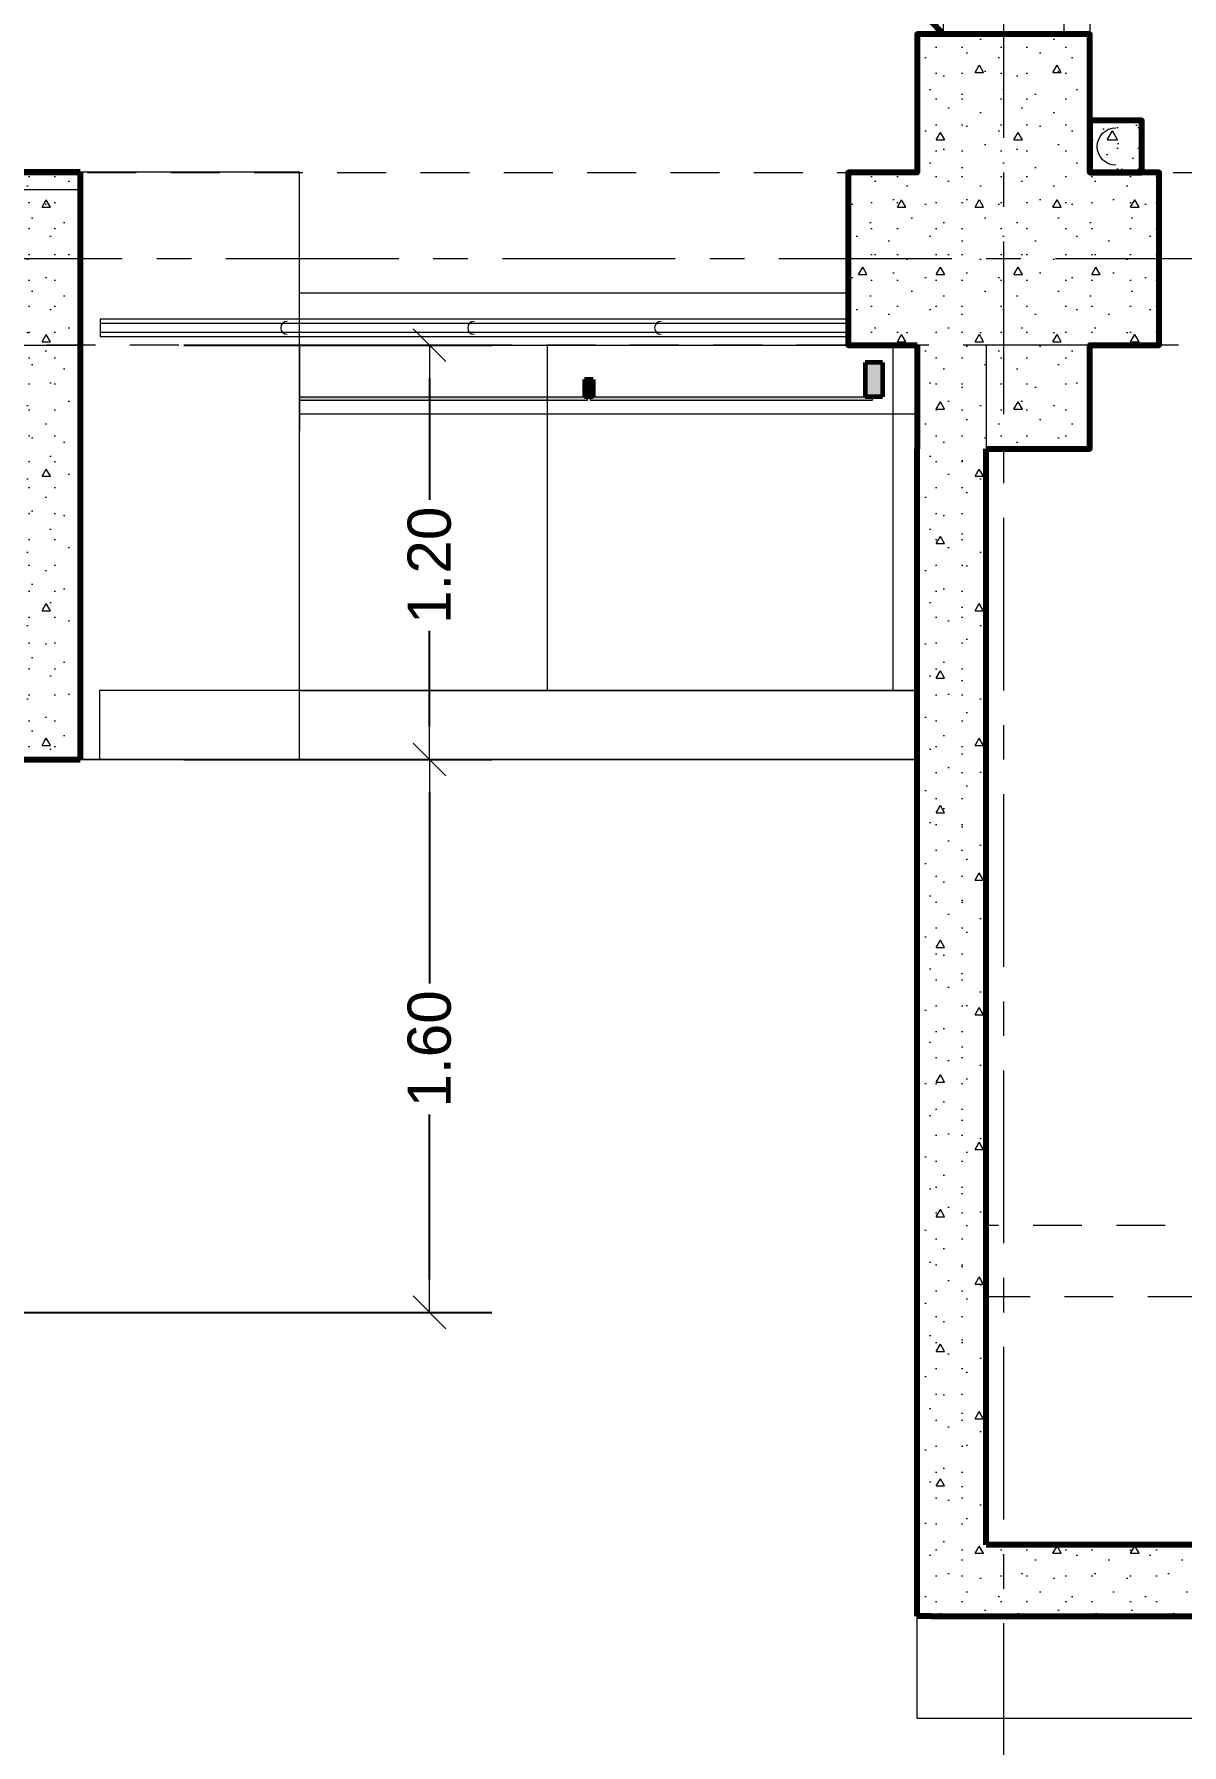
# Model space of a CAD drawing. Header units: inches. Extents: x -38 to 5698, y -33 to 92.
# Drawn here: x 127.015 to 130.336, y 3.148 to 8.1 of the extents above; entities that cross this region are included whole.
import ezdxf
from ezdxf.lldxf.tags import DXFTag

# ---------------------------------------------------------------- set-up
doc = ezdxf.new("R2010")
doc.units = ezdxf.units.IN
doc.header["$MEASUREMENT"] = 0
doc.set_wipeout_variables(frame=1)
doc.header["$PDMODE"] = 1
for name, pattern in [('Hidden Line', [0.195611, 0.141111, -0.0545]), ('Línea Oculta', [0.195611, 0.141111, -0.0545]), ('Punto & Raya', [0.65, 0.5, -0.075, 0, -0.075]), ('Wipeout_Contour', [1, 0, -1])]:
    doc.linetypes.add(name, pattern=pattern)
for name, color, linetype, lineweight in [('00_IE_Luminarias', 6, 'Continuous', 30), ('CABLEADO EXT.', 3, 'PVCSUBT', 30), ('pulsador', 4, 'Continuous', 40)]:
    doc.layers.add(name, color=color, linetype=linetype, lineweight=lineweight)
for name, color, linetype in [('02 _ ARQ _ ALB _ Cotas Ejes', 7, 'Continuous'), ('02 _ ARQ _ ALB _ Ejes Generales', 7, 'Continuous'), ('02 _ ARQ _ ALB _ Muros Exteriores', 7, 'Continuous'), ('02 _ ARQ _ ZON _ Espacio.3D', 7, 'Continuous'), ('08 _ STR _ EXT _ 06 Columnas', 7, 'Continuous'), ('08 _ STR _ EXT _ 07 Losa Aligerada', 7, 'Continuous'), ('08 _ STR _ EXT _ 08 Placas', 7, 'Continuous'), ('08 _ STR _ EXT _ 08 Placas Inclinadas', 7, 'Continuous'), ('08 _ STR _ EXT _ 09 Vigas', 7, 'Continuous'), ('Acabado - Muros', 7, 'Continuous'), ('Dibujo 2D - General', 7, 'Continuous'), ('Estructura - 04 MURO', 7, 'Continuous'), ('Estructura - Carga', 7, 'Continuous'), ('Interior - Escaleras & Barandillas', 7, 'Continuous'), ('MEP - HVAC', 7, 'Continuous')]:
    doc.layers.add(name, color=color, linetype=linetype)
doc.styles.add('Estilo_Generado_4', font='swisse.ttf')
tags = doc.linetypes.add('PVCSUBT', pattern='A,0.6,-0.3,0.6,-0.075691,["PVC",Standard,S=0.2,R=0,X=0,Y=-0.093724],-0.621005', length=2.196696).pattern_tags.tags
tags[10] = DXFTag(74, 10)
doc.dimstyles.new('Estilo_Generado__1', dxfattribs={"dimtxt": 0.125, "dimasz": 0.095, "dimexe": 0.18, "dimexo": 0.3, "dimgap": 0, "dimtad": 0, "dimtih": 1, "dimtoh": 1, "dimzin": 0, "dimdsep": 46, "dimtxsty": 'Estilo_Generado_4', "dimblk": 'ARROWHEAD_6', "dimblk1": 'ARROWHEAD_6', "dimblk2": 'ARROWHEAD_6', "dimcen": 0.09, "dimse1": 1, "dimse2": 1, "dimclrd": 144, "dimclre": 144, "dimclrt": 7, "dimadec": 0, "dimazin": 0, "dimtfac": 1, "dimtdec": 4, "dimtmove": 0, "dimatfit": 3, "dimfxl": 1, "dimtolj": 1, "dimtzin": 0, "dimarcsym": 0})
doc.dimstyles.new('Estilo_Generado__4', dxfattribs={"dimtxt": 0.125, "dimasz": 0.095, "dimexe": 0.18, "dimexo": 0.3, "dimgap": 0, "dimtad": 0, "dimzin": 0, "dimdsep": 46, "dimtxsty": 'Estilo_Generado_4', "dimblk": 'ARROWHEAD_6', "dimblk1": 'ARROWHEAD_6', "dimblk2": 'ARROWHEAD_6', "dimcen": 0.09, "dimclrd": 144, "dimclre": 144, "dimclrt": 7, "dimadec": 0, "dimazin": 0, "dimtfac": 1, "dimtdec": 4, "dimtmove": 0, "dimatfit": 3, "dimfxl": 1, "dimtolj": 1, "dimtzin": 0, "dimarcsym": 0})
pattern_1 = [(0, (92.5, 3e-09), (0, 0.3897114), [0.024375, -0.200625]), (0, (92.6125, 0.19486), (0, 0.3897114), [0.024375, -0.200625]), (60, (92.5, 3e-09), (-0.3375, 0.1948557), [0.024375, -0.200625]), (60, (92.725, 3e-09), (-0.3375, 0.1948557), [0.024375, -0.200625]), (120, (92.5244, 3e-09), (0.3375, 0.1948557), [0.024375, -0.200625]), (120, (92.7494, 3e-09), (0.3375, 0.1948557), [0.024375, -0.200625]), (0, (92.500015, 0.0375), (0, 0.075), [0, -0.075, 0, -0.1125]), (45, (92.537515, 0.0375), (-0.05303301, 0.05303301), [0, -0.05625, 0, -0.09375])]

# ---------------------------------------------------------------- blocks, each defined once
blk = doc.blocks.new('ARROWHEAD_6')
at = {"color": 0, "linetype": 'Continuous', "lineweight": 0}
for p, q in [((0, 0), (-1, 0)), ((-0.5, -0.5), (0.5, 0.5))]:
    blk.add_line(p, q, dxfattribs=at)
blk = doc.blocks.new('*D90', base_point=(804.059, 0))
at = {"layer": '02 _ ARQ _ ALB _ Cotas Ejes', "color": 144, "linetype": 'Continuous', "lineweight": -2, "transparency": 16777216}
for p, q in [((122.915, 2.2841), (126.0886, 2.2841)), ((129.725, 2.2841), (126.4761, 2.2841))]:
    blk.add_line(p, q, dxfattribs=at)
at = {"layer": 'Defpoints', "color": 0, "linetype": 'Continuous', "lineweight": 40, "transparency": 16777216}
for p in [(122.82, 7.45), (129.82, 7.45), (129.82, 2.2841)]:
    blk.add_point(p, dxfattribs=at)
at = {"layer": '02 _ ARQ _ ALB _ Cotas Ejes', "color": 144, "linetype": 'Continuous', "lineweight": -2, "transparency": 16777216, "xscale": 0.095, "yscale": 0.095, "zscale": 0.095, "rotation": 180}
blk.add_blockref('ARROWHEAD_6', (122.82, 2.2841), dxfattribs=at)
at = {"layer": '02 _ ARQ _ ALB _ Cotas Ejes', "color": 144, "linetype": 'Continuous', "lineweight": -2, "transparency": 16777216, "xscale": 0.095, "yscale": 0.095, "zscale": 0.095}
blk.add_blockref('ARROWHEAD_6', (129.82, 2.2841), dxfattribs=at)
at = {"layer": '02 _ ARQ _ ALB _ Cotas Ejes', "color": 7, "linetype": 'Continuous', "lineweight": 13, "transparency": 16777216, "insert": (126.2824, 2.2841), "char_height": 0.125, "attachment_point": 5, "style": 'Estilo_Generado_4'}
blk.add_mtext('\\A1;7.00', dxfattribs=at)
blk = doc.blocks.new('*D91', base_point=(804.059, 0))
at = {"layer": '02 _ ARQ _ ALB _ Cotas Ejes', "color": 144, "linetype": 'Continuous', "lineweight": -2, "transparency": 16777216}
for p, q in [((129.915, 2.2841), (133.0886, 2.2841)), ((136.725, 2.2841), (133.4761, 2.2841))]:
    blk.add_line(p, q, dxfattribs=at)
at = {"layer": 'Defpoints', "color": 0, "linetype": 'Continuous', "lineweight": 40, "transparency": 16777216}
for p in [(129.82, 7.45), (136.82, 7.45), (136.82, 2.2841)]:
    blk.add_point(p, dxfattribs=at)
at = {"layer": '02 _ ARQ _ ALB _ Cotas Ejes', "color": 144, "linetype": 'Continuous', "lineweight": -2, "transparency": 16777216, "xscale": 0.095, "yscale": 0.095, "zscale": 0.095, "rotation": 180}
blk.add_blockref('ARROWHEAD_6', (129.82, 2.2841), dxfattribs=at)
at = {"layer": '02 _ ARQ _ ALB _ Cotas Ejes', "color": 144, "linetype": 'Continuous', "lineweight": -2, "transparency": 16777216, "xscale": 0.095, "yscale": 0.095, "zscale": 0.095}
blk.add_blockref('ARROWHEAD_6', (136.82, 2.2841), dxfattribs=at)
at = {"layer": '02 _ ARQ _ ALB _ Cotas Ejes', "color": 7, "linetype": 'Continuous', "lineweight": 13, "transparency": 16777216, "insert": (133.2824, 2.2841), "char_height": 0.125, "attachment_point": 5, "style": 'Estilo_Generado_4'}
blk.add_mtext('\\A1;7.00', dxfattribs=at)
blk = doc.blocks.new('*D103', base_point=(804.059, 0))
at = {"layer": '02 _ ARQ _ ALB _ Cotas Ejes', "color": 144, "linetype": 'Continuous', "lineweight": -2, "transparency": 16777216}
for p, q in [((127.4478, 6.0005), (128.3389, 6.0005)), ((128.1589, 5.9055), (128.1589, 5.3523)), ((128.1589, 4.495), (128.1589, 4.9729)), ((123.0005, 4.4), (128.3389, 4.4))]:
    blk.add_line(p, q, dxfattribs=at)
at = {"layer": 'Defpoints', "color": 0, "linetype": 'Continuous', "lineweight": 40, "transparency": 16777216}
for p in [(127.1478, 6.0005), (128.1589, 6.0005), (122.7005, 4.4)]:
    blk.add_point(p, dxfattribs=at)
at = {"layer": '02 _ ARQ _ ALB _ Cotas Ejes', "color": 144, "linetype": 'Continuous', "lineweight": -2, "transparency": 16777216, "xscale": 0.095, "yscale": 0.095, "zscale": 0.095}
for p, rotation in [((128.1589, 6.0005), 90), ((128.1589, 4.4), 270)]:
    blk.add_blockref('ARROWHEAD_6', p, dxfattribs=dict(at, rotation=rotation))
at = {"layer": '02 _ ARQ _ ALB _ Cotas Ejes', "color": 7, "linetype": 'Continuous', "lineweight": 13, "transparency": 16777216, "insert": (128.1589, 5.1626), "char_height": 0.125, "attachment_point": 5, "rotation": 90, "style": 'Estilo_Generado_4'}
blk.add_mtext('\\A1;1.60', dxfattribs=at)
blk = doc.blocks.new('*D104', base_point=(804.059, 0))
at = {"layer": '02 _ ARQ _ ALB _ Cotas Ejes', "color": 144, "linetype": 'Continuous', "lineweight": -2, "transparency": 16777216}
for p, q in [((127.4478, 7.2), (128.3389, 7.2)), ((128.1589, 7.105), (128.1589, 6.7523)), ((128.1589, 6.0955), (128.1589, 6.3729)), ((127.4478, 6.0005), (128.3389, 6.0005))]:
    blk.add_line(p, q, dxfattribs=at)
at = {"layer": 'Defpoints', "color": 0, "linetype": 'Continuous', "lineweight": 40, "transparency": 16777216}
for p in [(127.1478, 7.2), (128.1589, 7.2), (127.1478, 6.0005)]:
    blk.add_point(p, dxfattribs=at)
at = {"layer": '02 _ ARQ _ ALB _ Cotas Ejes', "color": 144, "linetype": 'Continuous', "lineweight": -2, "transparency": 16777216, "xscale": 0.095, "yscale": 0.095, "zscale": 0.095}
for p, rotation in [((128.1589, 7.2), 90), ((128.1589, 6.0005), 270)]:
    blk.add_blockref('ARROWHEAD_6', p, dxfattribs=dict(at, rotation=rotation))
at = {"layer": '02 _ ARQ _ ALB _ Cotas Ejes', "color": 7, "linetype": 'Continuous', "lineweight": 13, "transparency": 16777216, "insert": (128.1589, 6.5626), "char_height": 0.125, "attachment_point": 5, "rotation": 90, "style": 'Estilo_Generado_4'}
blk.add_mtext('\\A1;1.20', dxfattribs=at)
blk = doc.blocks.new('luz de emergencia')
at = {"color": 5, "lineweight": 40}
for p, q in [((164.1493, 48.9365, -0.0001), (164.2333, 48.9365, -0.0001)), ((164.3313, 48.9365, -0.0001), (164.4153, 48.9365, -0.0001))]:
    blk.add_line(p, q, dxfattribs=at)
at = {"layer": '00_IE_Luminarias', "color": 5, "linetype": 'Continuous', "lineweight": 13}
for p, q in [((164.1913, 49.0205, -0.0001), (164.1493, 48.9365, -0.0001)), ((164.2333, 48.9365, -0.0001), (164.1913, 49.0205, -0.0001)), ((164.3733, 49.0205, -0.0001), (164.3313, 48.9365, -0.0001)), ((164.4153, 48.9365, -0.0001), (164.3733, 49.0205, -0.0001))]:
    blk.add_line(p, q, dxfattribs=at)
at = {"layer": '00_IE_Luminarias', "color": 5, "linetype": 'Continuous', "lineweight": 13, "elevation": -0.0001}
blk.add_lwpolyline([(164.4573, 49.0205), (164.1073, 49.0205), (164.1073, 49.1666), (164.4573, 49.1665)], close=True, dxfattribs=at)

msp = doc.modelspace()

# ---------------------------------------------------------------- hatches: boundary and pattern name
at = {"layer": '08 _ STR _ EXT _ 08 Placas', "linetype": 'Continuous', "lineweight": 9}
h = msp.add_hatch(dxfattribs=at)
h.set_pattern_fill('HORMIGÓN_EN_MASA_0002', color=250, style=0, pattern_type=2)
h.set_pattern_definition(pattern_1)
h.paths.add_polyline_path([(129.77, 4.6516), (129.741, 4.4445), (129.77, 4.4445)])
h = msp.add_hatch(dxfattribs=at)
h.set_pattern_fill('HORMIGÓN_EN_MASA_0002', color=250, style=0, pattern_type=2)
h.set_pattern_definition(pattern_1)
h.paths.add_polyline_path([(129.77, 4.4445), (129.741, 4.4445), (129.6404, 3.7271), (129.77, 3.7271)])
at = {"layer": '08 _ STR _ EXT _ 08 Placas Inclinadas', "linetype": 'Continuous', "lineweight": 9}
h = msp.add_hatch(dxfattribs=at)
h.set_pattern_fill('HORMIGÓN_EN_MASA_0002', style=0, pattern_type=2)
h.set_pattern_definition(pattern_1)
h.paths.add_polyline_path([(127.1478, 6.0449), (126.9169, 6.0611), (126.9169, 6.0005), (127.1478, 6.0005)])
h = msp.add_hatch(dxfattribs=at)
h.set_pattern_fill('HORMIGÓN_EN_MASA_0002', style=0, pattern_type=2)
h.set_pattern_definition(pattern_1)
h.paths.add_polyline_path([(129.6113, 3.5201), (129.6404, 3.7271), (129.57, 3.7271), (129.57, 3.5201)])
at = {"layer": 'Acabado - Muros', "linetype": 'Continuous', "lineweight": 0}
for points in [[(127.2056, 7.15), (127.1478, 7.15), (127.1478, 7.05), (127.2056, 7.05)], [(127.4075, 7.1), (127.4075, 7.05), (127.4325, 7.05), (127.4325, 7.1)]]:
    msp.add_hatch(color=254, dxfattribs=at).paths.add_polyline_path(points)
at = {"layer": 'Acabado - Muros', "linetype": 'Continuous', "lineweight": 9}
msp.add_hatch(color=250, dxfattribs=at).paths.add_polyline_path([(127.1825, 7.04), (127.415, 7.04), (127.415, 7.05), (127.1825, 7.05)])
at = {"layer": 'Estructura - Carga', "linetype": 'Continuous', "lineweight": 13}
h = msp.add_hatch(dxfattribs=at)
h.set_pattern_fill('HORMIGÓN_ARMADO_0002', color=251, style=0, pattern_type=2)
h.set_pattern_definition([(0, (92.5, 3e-09), (0, 0.3117692), [0.03, -0.15]), (0, (92.59, 0.1559), (0, 0.3117692), [0.03, -0.15]), (60, (92.5, 3e-09), (-0.27, 0.1558846), [0.03, -0.15]), (60, (92.68, 3e-09), (-0.27, 0.1558846), [0.03, -0.15]), (120, (92.53, 3e-09), (0.27, 0.1558846), [0.03, -0.15]), (120, (92.71, 3e-09), (0.27, 0.1558846), [0.03, -0.15]), (0, (92.500015, 0.03), (0, 0.06), [0, -0.06, 0, -0.09]), (45, (92.530015, 0.03), (-0.04242641, 0.04242641), [0, -0.045, 0, -0.075])])
h.paths.add_polyline_path([(130.07, 7.7), (130.22, 7.7), (130.22, 7.85), (130.07, 7.85)])

# ---------------------------------------------------------------- linework, layer by layer
at = {"layer": '02 _ ARQ _ ZON _ Espacio.3D', "color": 254, "linetype": 'Continuous', "lineweight": 0, "flags": 128}
for points in [[(130.07, 16.5), (129.57, 16.5), (129.57, 17.35), (123.07, 17.35), (123.07, 7.7), (124.5795, 7.6999), (124.5795, 7.2), (129.37, 7.2), (129.37, 7.7), (129.57, 7.7), (129.57, 8.1), (130.07, 8.1)], [(130.07, 17.35), (130.07, 7.7), (130.27, 7.7), (130.27, 7.2), (129.77, 7.2), (129.77, 3.7271), (130.6199, 3.7271), (130.6224, 4.6516), (130.7699, 4.6516), (130.7699, 4.2489), (135.8699, 4.2489), (135.8699, 4.6516), (136.0199, 4.6516), (136.0199, 3.7271), (136.87, 3.7271)]]:
    msp.add_lwpolyline(points, dxfattribs=at)
at = {"layer": '08 _ STR _ EXT _ 07 Losa Aligerada', "color": 254, "linetype": 'Continuous', "lineweight": 18, "flags": 128}
msp.add_lwpolyline([(122.9315, 6.0005), (129.57, 6.0005), (129.57, 3.3753), (137.07, 3.3753), (137.07, 6.05), (144.82, 6.05), (144.82, 14.9999)], dxfattribs=at)
at = {"layer": '08 _ STR _ EXT _ 08 Placas', "color": 7, "linetype": 'Continuous', "lineweight": 80, "flags": 128}
msp.add_lwpolyline([(129.77, 4.6516), (129.77, 6.9)], dxfattribs=at)
at = {"layer": '08 _ STR _ EXT _ 08 Placas Inclinadas', "color": 7, "linetype": 'Continuous', "lineweight": 80}
for p, q in [((129.77, 3.7271), (129.77, 4.6516)), ((130.6199, 3.7271), (129.77, 3.7271))]:
    msp.add_line(p, q, dxfattribs=at)
at = {"layer": '08 _ STR _ EXT _ 08 Placas Inclinadas', "color": 251, "linetype": 'Línea Oculta', "lineweight": 13}
msp.add_line((130.6199, 4.4445), (129.77, 4.4445), dxfattribs=at)
at = {"layer": '08 _ STR _ EXT _ 08 Placas Inclinadas', "color": 251, "linetype": 'Línea Oculta', "lineweight": 13, "flags": 128}
msp.add_lwpolyline([(130.7699, 4.6516), (129.77, 4.6516)], dxfattribs=at)
at = {"layer": '08 _ STR _ EXT _ 09 Vigas', "color": 251, "linetype": 'Hidden Line', "lineweight": 13}
for p, q in [((129.57, 7.7), (129.57, 16.9)), ((130.07, 7.7), (130.07, 16.9)), ((130.07, 7.7), (136.57, 7.7))]:
    msp.add_line(p, q, dxfattribs=at)
at = {"layer": 'Acabado - Muros', "color": 7, "linetype": 'Continuous', "lineweight": 60}
for p, q in [((127.2056, 7.15), (127.1478, 7.15)), ((127.1478, 7.15), (127.1478, 7.05)), ((127.2056, 7.15), (127.2056, 7.05)), ((127.4075, 7.1), (127.4075, 7.05)), ((127.4325, 7.1), (127.4075, 7.1)), ((127.4325, 7.1), (127.4325, 7.05)), ((127.2056, 7.05), (127.1478, 7.05)), ((127.4325, 7.05), (127.4075, 7.05))]:
    msp.add_line(p, q, dxfattribs=at)
at = {"layer": 'Acabado - Muros', "color": 7, "linetype": 'Continuous', "lineweight": 13, "flags": 128}
msp.add_lwpolyline([(127.1825, 7.04), (127.1825, 7.05), (127.415, 7.05), (127.415, 7.04)], close=True, dxfattribs=at)
at = {"layer": 'CABLEADO EXT.', "color": 3, "lineweight": 80}
msp.add_arc((127.8389, 6.4672), 2.4348, 42.1148, 68.8909, dxfattribs=at)
at = {"layer": 'Estructura - Carga', "color": 7, "linetype": 'Continuous', "lineweight": 80, "flags": 128}
msp.add_lwpolyline([(130.07, 7.7), (130.22, 7.7), (130.22, 7.85), (130.07, 7.85)], close=True, dxfattribs=at)
at = {"layer": 'MEP - HVAC', "color": 7, "linetype": 'Continuous', "lineweight": 13, "flags": 128}
msp.add_lwpolyline([(130.145, 7.721, -1), (130.145, 7.829)], format="xyb", dxfattribs=at)

# ---------------------------------------------------------------- block references
at = {"layer": 'pulsador', "color": 4, "lineweight": 40, "xscale": -1, "rotation": 179.9990839526639}
msp.add_blockref('luz de emergencia', (-34.4615, 57.2692, 0.0001), dxfattribs=at)

# ---------------------------------------------------------------- next in the draw order: wipeouts: each hides what was drawn before it
at = {"color": 254, "linetype": 'Wipeout_Contour', "lineweight": 0, "ltscale": 2517.317119}
msp.add_wipeout([(127.1478, 6.0449), (127.1478, 6.0005), (127.7829, 6.0005)], dxfattribs=at).dxf.layer = '08 _ STR _ EXT _ 08 Placas Inclinadas'
at = {"color": 254, "linetype": 'Wipeout_Contour', "lineweight": 0, "ltscale": 2523.951636}
msp.add_wipeout([(129.6113, 3.5201), (129.57, 3.5201), (129.57, 3.2253)], dxfattribs=at).dxf.layer = '08 _ STR _ EXT _ 08 Placas Inclinadas'
at = {"color": 254, "linetype": 'Wipeout_Contour', "lineweight": 0, "ltscale": 3354.318651}
msp.add_wipeout([(126.9169, 7.65), (127.0538, 7.65), (127.0538, 7.7), (126.9169, 7.7)], dxfattribs=at).dxf.layer = 'Acabado - Muros'
at = {"color": 254, "linetype": 'Wipeout_Contour', "lineweight": 0, "ltscale": 3361.047241}
msp.add_wipeout([(129.57, 6.2005), (129.57, 7.2), (127.7829, 7.2), (127.7812, 6.2005)], dxfattribs=at).dxf.layer = 'Dibujo 2D - General'

# ---------------------------------------------------------------- next in the draw order: hatches: boundary and pattern name
at = {"layer": '08 _ STR _ EXT _ 06 Columnas', "linetype": 'Continuous', "lineweight": 9}
h = msp.add_hatch(dxfattribs=at)
h.set_pattern_fill('HORMIGÓN_EN_MASA_0002', style=0, pattern_type=2)
h.set_pattern_definition(pattern_1)
h.paths.add_polyline_path([(129.57, 6.9), (129.77, 6.9), (129.77, 7.35), (129.57, 7.2)])
h = msp.add_hatch(dxfattribs=at)
h.set_pattern_fill('HORMIGÓN_EN_MASA_0002', style=0, pattern_type=2)
h.set_pattern_definition(pattern_1)
h.paths.add_polyline_path([(129.57, 7.35), (129.57, 7.2), (129.77, 7.35)])
at = {"layer": '08 _ STR _ EXT _ 08 Placas', "linetype": 'Continuous', "lineweight": 9}
h = msp.add_hatch(dxfattribs=at)
h.set_pattern_fill('HORMIGÓN_EN_MASA_0002', color=250, style=0, pattern_type=2)
h.set_pattern_definition(pattern_1)
h.paths.add_polyline_path([(129.57, 3.7271), (129.6404, 3.7271), (129.77, 4.6516), (129.77, 6.9), (129.57, 6.9)])
at = {"layer": 'Acabado - Muros', "linetype": 'Continuous', "lineweight": 0}
for points in [[(129.42, 7.15), (129.42, 7.05), (129.47, 7.05), (129.47, 7.15)], [(128.6075, 7.1), (128.6075, 7.05), (128.6325, 7.05), (128.6325, 7.1)]]:
    msp.add_hatch(color=254, dxfattribs=at).paths.add_polyline_path(points)
at = {"layer": 'Acabado - Muros', "linetype": 'Continuous', "lineweight": 9}
for points in [[(127.425, 7.04), (128.615, 7.04), (128.615, 7.05), (127.425, 7.05)], [(128.625, 7.04), (129.44, 7.04), (129.44, 7.05), (128.625, 7.05)]]:
    msp.add_hatch(color=250, dxfattribs=at).paths.add_polyline_path(points)
at = {"layer": 'Dibujo 2D - General', "linetype": 'Continuous', "lineweight": 13}
h = msp.add_hatch(dxfattribs=at)
h.set_pattern_fill('CEMENTO_PULIDO_Y_BRUÑADO_FA', color=9, style=0, pattern_type=2)
h.set_pattern_definition([(0, (92.5, 3e-09), (0, 1), []), (90, (92.5, 3e-09), (-1, 0), [])])
h.paths.add_polyline_path([(129.57, 6.2005), (129.57, 7.2), (127.7829, 7.2), (127.7812, 6.2005)])

# ---------------------------------------------------------------- next in the draw order: linework, layer by layer
at = {"layer": '02 _ ARQ _ ALB _ Muros Exteriores', "color": 7, "linetype": 'Continuous', "lineweight": 13}
msp.add_line((129.57, 6.2005), (129.57, 6.0005), dxfattribs=at)
at = {"layer": '08 _ STR _ EXT _ 06 Columnas', "color": 7, "linetype": 'Continuous', "lineweight": 80, "flags": 128}
msp.add_lwpolyline([(129.57, 7.2), (129.57, 6.9)], dxfattribs=at)
at = {"layer": 'Acabado - Muros', "color": 7, "linetype": 'Continuous', "lineweight": 60}
for p, q in [((129.42, 7.15), (129.42, 7.05)), ((129.47, 7.15), (129.42, 7.15)), ((129.47, 7.15), (129.47, 7.05)), ((128.6325, 7.1), (128.6075, 7.1)), ((128.6075, 7.1), (128.6075, 7.05)), ((128.6325, 7.1), (128.6325, 7.05)), ((128.6325, 7.05), (128.6075, 7.05)), ((129.47, 7.05), (129.42, 7.05))]:
    msp.add_line(p, q, dxfattribs=at)
at = {"layer": 'Acabado - Muros', "color": 7, "linetype": 'Continuous', "lineweight": 13, "flags": 128}
for points in [[(127.425, 7.04), (127.425, 7.05), (128.615, 7.05), (128.615, 7.04)], [(128.625, 7.04), (128.625, 7.05), (129.44, 7.05), (129.44, 7.04)]]:
    msp.add_lwpolyline(points, close=True, dxfattribs=at)
at = {"layer": 'Dibujo 2D - General', "color": 251, "linetype": 'Continuous', "lineweight": 13, "flags": 128}
msp.add_lwpolyline([(129.57, 6.2005), (129.57, 7.2), (127.7829, 7.2), (127.7812, 6.2005)], close=True, dxfattribs=at)

# ---------------------------------------------------------------- next in the draw order: wipeouts: each hides what was drawn before it
at = {"color": 254, "linetype": 'Wipeout_Contour', "lineweight": 0, "ltscale": 3366.950375}
msp.add_wipeout([(129.57, 3.2253), (130.7699, 3.2253), (130.7699, 3.5201), (129.6113, 3.5201)], dxfattribs=at).dxf.layer = '08 _ STR _ EXT _ 08 Placas Inclinadas'
at = {"color": 254, "linetype": 'Wipeout_Contour', "lineweight": 0, "ltscale": 3355.588707}
msp.add_wipeout([(127.552, 7.65), (127.552, 7.7), (127.0538, 7.7), (127.0538, 7.65)], dxfattribs=at).dxf.layer = 'Acabado - Muros'

# ---------------------------------------------------------------- next in the draw order: hatches: boundary and pattern name
at = {"layer": '08 _ STR _ EXT _ 08 Placas Inclinadas', "linetype": 'Continuous', "lineweight": 9}
h = msp.add_hatch(dxfattribs=at)
h.set_pattern_fill('HORMIGÓN_EN_MASA_0002', style=0, pattern_type=2)
h.set_pattern_definition(pattern_1)
h.paths.add_polyline_path([(129.77, 3.7271), (129.6404, 3.7271), (129.6113, 3.5201), (129.77, 3.5201)])
h = msp.add_hatch(dxfattribs=at)
h.set_pattern_fill('HORMIGÓN_EN_MASA_0002', style=0, pattern_type=2)
h.set_pattern_definition(pattern_1)
h.paths.add_polyline_path([(130.6199, 3.7271), (129.77, 3.7271), (129.77, 3.5201), (130.6199, 3.5201)])

# ---------------------------------------------------------------- next in the draw order: linework, layer by layer
at = {"layer": '02 _ ARQ _ ALB _ Ejes Generales', "color": 251, "linetype": 'Punto & Raya', "lineweight": 13}
msp.add_line((129.82, 45.9), (129.82, 2.05), dxfattribs=at)
at = {"layer": '08 _ STR _ EXT _ 08 Placas', "color": 7, "linetype": 'Continuous', "lineweight": 80}
msp.add_line((129.6113, 3.5201), (129.57, 3.5201), dxfattribs=at)
at = {"layer": '08 _ STR _ EXT _ 08 Placas', "color": 7, "linetype": 'Continuous', "lineweight": 80, "flags": 128}
msp.add_lwpolyline([(129.57, 3.5201), (129.57, 6.9)], dxfattribs=at)
at = {"layer": '08 _ STR _ EXT _ 08 Placas', "color": 7, "linetype": 'Continuous', "lineweight": 13, "flags": 128}
msp.add_lwpolyline([(129.57, 3.2253), (129.57, 3.5201)], dxfattribs=at)
at = {"layer": '08 _ STR _ EXT _ 08 Placas Inclinadas', "color": 7, "linetype": 'Continuous', "lineweight": 80}
msp.add_line((129.6113, 3.5201), (130.7699, 3.5201), dxfattribs=at)
at = {"layer": '08 _ STR _ EXT _ 08 Placas Inclinadas', "color": 7, "linetype": 'Continuous', "lineweight": 13, "flags": 128}
msp.add_lwpolyline([(129.57, 3.2253), (137.07, 3.2253)], dxfattribs=at)
at = {"layer": 'Acabado - Muros', "color": 251, "linetype": 'Continuous', "lineweight": 13, "flags": 128}
for points in [[(126.9169, 7.7), (127.552, 7.7)], [(127.552, 7.65), (127.552, 7.7)], [(126.9169, 7.65), (127.552, 7.65)]]:
    msp.add_lwpolyline(points, dxfattribs=at)

# ---------------------------------------------------------------- next in the draw order: dimensions: what is measured, and where the dimension line sits
at = {"layer": '02 _ ARQ _ ALB _ Cotas Ejes', "color": 144, "linetype": 'Continuous', "lineweight": 13}
dim = msp.add_linear_dim(base=(136.82, 2.2841), p1=(129.82, 7.45), p2=(136.82, 7.45), dimstyle='Estilo_Generado__1', dxfattribs=at)
dim.commit()
dim.dimension.update_dxf_attribs({"geometry": '*D91', "text_midpoint": (133.2824, 2.2841), "dimtype": 160})

# ---------------------------------------------------------------- next in the draw order: wipeouts: each hides what was drawn before it
at = {"color": 254, "linetype": 'Wipeout_Contour', "lineweight": 0, "ltscale": 3359.515521}
msp.add_wipeout([(127.2064, 7.35), (127.2064, 7.2), (129.37, 7.2), (129.37, 7.35)], dxfattribs=at).dxf.layer = 'Estructura - 04 MURO'

# ---------------------------------------------------------------- next in the draw order: hatches: boundary and pattern name
at = {"layer": '08 _ STR _ EXT _ 06 Columnas', "linetype": 'Continuous', "lineweight": 9}
h = msp.add_hatch(dxfattribs=at)
h.set_pattern_fill('HORMIGÓN_EN_MASA_0002', style=0, pattern_type=2)
h.set_pattern_definition(pattern_1)
h.paths.add_polyline_path([(129.57, 7.7), (129.37, 7.7), (129.37, 7.2), (129.57, 7.2), (129.57, 7.35), (129.77, 7.35), (129.77, 6.9), (130.07, 6.9), (130.07, 7.2), (130.27, 7.2), (130.27, 7.7), (130.07, 7.7), (130.07, 8.1), (129.57, 8.1)])

# ---------------------------------------------------------------- next in the draw order: linework, layer by layer
at = {"layer": '08 _ STR _ EXT _ 06 Columnas', "color": 7, "linetype": 'Continuous', "lineweight": 80, "flags": 128}
msp.add_lwpolyline([(129.77, 6.9), (130.07, 6.9), (130.07, 7.2), (130.27, 7.2), (130.27, 7.7), (130.07, 7.7), (130.07, 8.1), (129.57, 8.1), (129.57, 7.7), (129.37, 7.7), (129.37, 7.2), (129.57, 7.2)], dxfattribs=at)
at = {"layer": 'Estructura - 04 MURO', "color": 7, "linetype": 'Continuous', "lineweight": 13, "flags": 128}
for points in [[(129.37, 7.35), (127.2064, 7.35)], [(127.2064, 7.35), (127.2064, 7.2)], [(127.2064, 7.2), (129.37, 7.2)]]:
    msp.add_lwpolyline(points, dxfattribs=at)
at = {"layer": 'Interior - Escaleras & Barandillas', "color": 161, "linetype": 'Continuous', "lineweight": 13, "flags": 128}
for points in [[(128.2882, 7.2688, 1), (128.2882, 7.2313, 1)], [(128.8291, 7.2688, 1), (128.8291, 7.2313, 1)]]:
    msp.add_lwpolyline(points, format="xyb", dxfattribs=at)

# ---------------------------------------------------------------- next in the draw order: wipeouts: each hides what was drawn before it
at = {"color": 254, "linetype": 'Wipeout_Contour', "lineweight": 0, "ltscale": 3356.212195}
msp.add_wipeout([(127.7829, 6.0005), (127.7829, 7.7005), (127.1478, 7.7005), (127.1478, 6.0449)], dxfattribs=at).dxf.layer = '08 _ STR _ EXT _ 08 Placas Inclinadas'

# ---------------------------------------------------------------- next in the draw order: hatches: boundary and pattern name
at = {"layer": '08 _ STR _ EXT _ 08 Placas Inclinadas', "linetype": 'Continuous', "lineweight": 9}
h = msp.add_hatch(dxfattribs=at)
h.set_pattern_fill('HORMIGÓN_EN_MASA_0002', style=0, pattern_type=2)
h.set_pattern_definition(pattern_1)
h.paths.add_polyline_path([(127.1478, 6.2005), (127.1478, 7.7005), (126.9169, 7.7005), (126.9169, 6.2005)])
h = msp.add_hatch(dxfattribs=at)
h.set_pattern_fill('HORMIGÓN_EN_MASA_0002', style=0, pattern_type=2)
h.set_pattern_definition(pattern_1)
h.paths.add_polyline_path([(126.9169, 6.2005), (126.9169, 6.0611), (127.1478, 6.0449), (127.1478, 6.2005)])

# ---------------------------------------------------------------- next in the draw order: linework, layer by layer
at = {"layer": '02 _ ARQ _ ALB _ Ejes Generales', "color": 251, "linetype": 'Punto & Raya', "lineweight": 13}
msp.add_line((148.07, 7.45), (97.3454, 7.45), dxfattribs=at)
at = {"layer": '02 _ ARQ _ ALB _ Muros Exteriores', "color": 7, "linetype": 'Continuous', "lineweight": 13}
for p, q in [((129.57, 6.2005), (127.2039, 6.2005)), ((127.2039, 6.2005), (127.2039, 6.0005)), ((129.57, 6.0005), (127.2039, 6.0005))]:
    msp.add_line(p, q, dxfattribs=at)
at = {"layer": '08 _ STR _ EXT _ 08 Placas Inclinadas', "color": 7, "linetype": 'Continuous', "lineweight": 80}
msp.add_line((127.1478, 7.7005), (127.1478, 6.0005), dxfattribs=at)
at = {"layer": '08 _ STR _ EXT _ 08 Placas Inclinadas', "color": 7, "linetype": 'Continuous', "lineweight": 80, "flags": 128}
for points in [[(127.1478, 7.7005), (126.9169, 7.7005)], [(122.0654, 6.0005), (127.1478, 6.0005)]]:
    msp.add_lwpolyline(points, dxfattribs=at)
at = {"layer": '08 _ STR _ EXT _ 08 Placas Inclinadas', "color": 7, "linetype": 'Continuous', "lineweight": 13, "flags": 128}
for points in [[(127.7829, 7.7005), (127.1478, 7.7005)], [(127.7829, 6.0005), (127.7829, 7.7005)], [(127.7829, 6.0005), (127.1478, 6.0005)]]:
    msp.add_lwpolyline(points, dxfattribs=at)
at = {"layer": '08 _ STR _ EXT _ 09 Vigas', "color": 251, "linetype": 'Hidden Line', "lineweight": 13}
for p, q in [((123.07, 7.7), (129.57, 7.7)), ((144.07, 7.2), (101.57, 7.2))]:
    msp.add_line(p, q, dxfattribs=at)
at = {"layer": 'Interior - Escaleras & Barandillas', "color": 161, "linetype": 'Continuous', "lineweight": 13, "flags": 128}
msp.add_lwpolyline([(129.37, 7.225), (129.37, 7.275), (127.2064, 7.275), (127.2064, 7.225)], close=True, dxfattribs=at)
for points in [[(129.37, 7.2625), (127.2064, 7.2625)], [(127.2064, 7.2375), (129.37, 7.2375)]]:
    msp.add_lwpolyline(points, dxfattribs=at)
msp.add_lwpolyline([(127.7473, 7.2688, 1), (127.7473, 7.2313, 1)], format="xyb", dxfattribs=at)

# ---------------------------------------------------------------- next in the draw order: dimensions: what is measured, and where the dimension line sits
at = {"layer": '02 _ ARQ _ ALB _ Cotas Ejes', "color": 144, "linetype": 'Continuous', "lineweight": 13}
dim = msp.add_linear_dim(base=(129.82, 2.2841), p1=(122.82, 7.45), p2=(129.82, 7.45), dimstyle='Estilo_Generado__1', dxfattribs=at)
dim.commit()
dim.dimension.update_dxf_attribs({"geometry": '*D90', "text_midpoint": (126.2824, 2.2841), "dimtype": 160})
for base, p1, p2, picture, middle in [((128.1589, 7.2), (127.1478, 6.0005), (127.1478, 7.2), '*D104', (128.1589, 6.5626)), ((128.1589, 6.0005), (122.7005, 4.4), (127.1478, 6.0005), '*D103', (128.1589, 5.1626))]:
    dim = msp.add_linear_dim(base=base, p1=p1, p2=p2, angle=90, dimstyle='Estilo_Generado__4', dxfattribs=at)
    dim.commit()
    dim.dimension.update_dxf_attribs({"geometry": picture, "text_midpoint": middle, "dimtype": 160, "text_rotation": 90})

doc.saveas('drawing.dxf')
